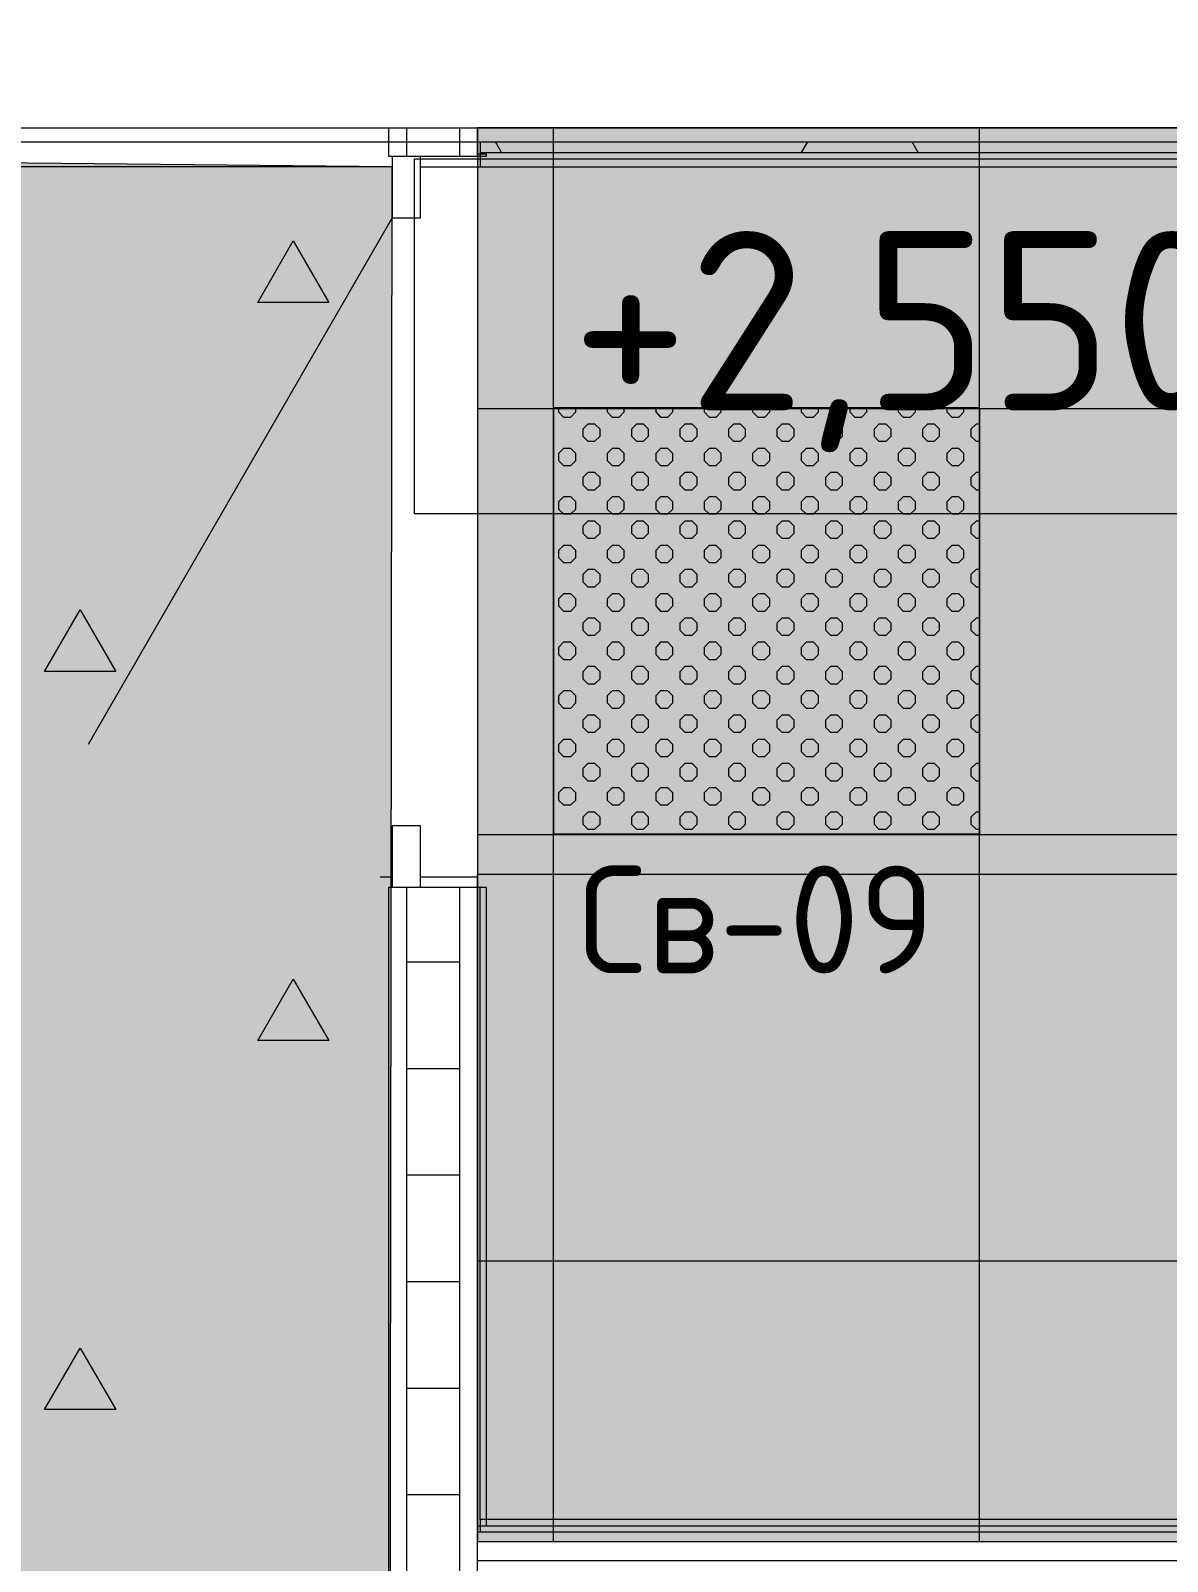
# Model space of a CAD drawing. Header units: millimetres. Extents: x -13069 to 207500, y -71366 to 56785.
# Drawn here: x 139457 to 141057, y 17334 to 19489 of the extents above; entities that cross this region are included whole.
import ezdxf

# ---------------------------------------------------------------- set-up
doc = ezdxf.new("R2010")
doc.units = ezdxf.units.MM
doc.layers.add('PDF _Подложка без мебели', color=7, linetype='Continuous')
doc.layers.add('PDF _Текст', color=7, linetype='Continuous')
doc.layers.add('PDF _Потолки', color=7, linetype='Continuous', lineweight=5, true_color=0x535353)
doc.layers.add('PDF _Ригели', color=7, linetype='Continuous', true_color=0x959595)
doc.layers.add('PDF _светильники', color=7, linetype='Continuous', true_color=0xffffff)
doc.styles.add('PDF GOST Common', font='GOST_Common.ttf')

msp = doc.modelspace()

# ---------------------------------------------------------------- linework, layer by layer
at = {"layer": 'PDF _Подложка без мебели', "lineweight": 18}
for points in [[(135486.622, 22410.943), (135410.621, 22410.943), (135486.622, 22410.943), (135486.622, 22470.941), (135410.621, 22470.941), (135486.622, 22470.941), (135486.622, 22410.943), (135486.622, 22080.941), (136789.421, 22080.941), (136789.421, 19352.841), (149722.02, 19352.841), (149722.02, 22147.842), (149690.422, 22147.842), (149690.519, 22119.644), (149838.92, 22119.644)], [(136789.421, 19352.841), (136789.421, 19332.842), (143299.522, 19332.842)], [(139960.722, 19352.841), (139960.722, 19312.841), (139965.721, 19312.841), (140005.723, 19312.841)], [(139985.722, 19352.841), (139985.722, 19312.841)], [(140060.722, 19352.841), (140060.722, 19312.841)], [(140085.722, 19312.841), (140085.722, 19315.341), (140085.722, 19352.841)], [(140089.72, 19332.842), (140089.72, 19297.842), (143282.023, 19297.842), (143282.023, 19332.842)], [(140119.725, 19317.843), (140111.021, 19332.842)], [(140550.322, 19332.842), (140541.624, 19317.843)], [(139965.721, 19312.841), (139965.721, 19225.842), (140005.723, 19225.842), (140005.723, 19312.841), (140098.722, 19312.841), (140098.722, 19315.341), (140085.722, 19315.341)], [(140085.722, 17384.341), (140089.72, 17384.341), (141133.525, 17384.341), (141133.525, 18292.843), (141251.524, 18292.843), (141251.524, 17384.341), (142183.525, 17384.341), (142183.525, 18292.843), (142301.524, 18292.843), (142301.524, 17384.341), (143282.023, 17384.341), (143284.52, 17384.341), (143299.522, 17384.341), (143299.522, 19315.341), (143284.52, 19315.341), (143272.52, 19315.341), (143272.52, 17384.341)], [(140089.72, 19317.843), (143282.023, 19317.843)], [(140706.224, 19317.843), (140698.722, 19330.941)], [(139965.721, 19297.842), (135317.723, 19297.842), (135317.723, 17852.841), (135205.723, 17852.841)], [(140005.723, 19297.842), (140089.72, 19297.842)], [(140089.72, 19308.843), (143282.023, 19308.843)], [(139965.721, 19225.842), (139537.721, 18484.542)], [(140005.723, 18282.842), (140005.723, 18369.842), (139965.721, 18369.842), (139965.721, 18282.842)], [(139965.721, 18297.842), (139948.722, 18297.842)], [(140085.722, 18297.842), (140005.723, 18297.842)], [(140085.722, 16467.843), (140085.722, 17225.341), (140085.722, 17384.341), (140085.722, 18282.842), (140085.722, 18301.843), (141124.522, 18301.843), (141124.522, 17393.344), (140089.72, 17393.344), (140089.72, 18282.842)], [(140098.722, 17384.341), (140098.722, 18282.842), (140005.723, 18282.842), (139965.721, 18282.842), (139960.722, 18282.842), (139960.722, 16467.843), (139965.721, 16467.843), (139965.721, 16380.844), (140005.723, 16380.844), (140005.723, 16467.843), (140100.724, 16467.843), (140100.724, 17213.342), (141750.724, 17213.342), (141750.724, 17225.341)], [(139985.722, 18282.842), (139985.722, 16467.843)], [(140060.722, 18282.842), (140060.722, 16467.843)], [(141182.524, 17375.341), (141182.524, 18235.342), (141202.525, 18235.342), (141202.525, 17375.341), (140085.722, 17375.341), (140089.72, 17376.544)], [(139985.722, 18178.341), (140060.722, 18178.341)], [(139985.722, 18028.341), (140060.722, 18028.341)], [(139985.722, 17878.341), (140060.722, 17878.341)], [(139985.722, 17728.341), (140060.722, 17728.341)], [(139985.722, 17578.341), (140060.722, 17578.341)], [(139985.722, 17428.341), (140060.722, 17428.341)], [(140089.72, 17393.344), (140089.72, 17375.341)], [(140085.722, 17362.341), (141202.525, 17362.341), (141202.525, 17375.341)], [(140085.722, 17335.342), (143299.522, 17335.342)]]:
    msp.add_lwpolyline(points, dxfattribs=at)
at = {"layer": 'PDF _Потолки', "color": 7, "lineweight": 13}
for points in [[(135305.723, 19344.543), (135305.723, 15317.642), (139960.722, 15317.642), (139965.721, 19297.842)], [(140085.722, 19352.841), (140085.722, 17362.341), (143299.522, 17362.341), (143299.522, 19352.841)]]:
    msp.add_lwpolyline(points, close=True, dxfattribs=at)
for points in [[(140192.619, 17362.341), (140192.619, 19352.841)], [(140792.619, 17362.341), (140792.619, 19352.841)], [(140085.722, 18957.543), (143299.522, 18957.543)], [(140085.722, 18357.543), (143299.522, 18357.543)], [(140085.722, 17757.543), (143299.522, 17757.543)]]:
    msp.add_lwpolyline(points, dxfattribs=at)
at = {"layer": 'PDF _Потолки', "color": 161, "lineweight": 20, "true_color": 0x40a5ff}
for points in [[(139876.622, 19106.842), (139776.622, 19106.842), (139826.622, 19193.441)], [(139576.622, 18587.243), (139476.622, 18587.243), (139526.622, 18673.843)], [(139876.622, 18067.642), (139776.622, 18067.642), (139826.622, 18154.241)], [(139576.622, 17547.943), (139476.622, 17547.943), (139526.622, 17634.542)]]:
    msp.add_lwpolyline(points, close=True, dxfattribs=at)
at = {"layer": 'PDF _Потолки', "color": 7, "lineweight": 0, "true_color": 0xffffff, "transparency": 33554559}
msp.add_solid([(135305.723, 19344.543), (139965.721, 19297.842), (135305.723, 15317.642), (139960.722, 15317.642)], dxfattribs=at)
at = {"layer": 'PDF _Потолки', "color": 254, "lineweight": 0, "true_color": 0xcae6ff, "transparency": 33554559}
msp.add_solid([(140085.722, 19352.841), (143299.522, 19352.841), (140085.722, 17362.341), (143299.522, 17362.341)], dxfattribs=at)
at = {"layer": 'PDF _Ригели', "lineweight": 18}
msp.add_lwpolyline([(139997.422, 18809.042), (139997.422, 19309.042), (141297.422, 19309.042), (141297.422, 18809.042)], close=True, dxfattribs=at)
at = {"layer": 'PDF _светильники', "color": 7, "lineweight": 13}
msp.add_lwpolyline([(140193.022, 18358.541), (140793.022, 18358.541), (140793.022, 18958.541), (140193.022, 18958.541)], close=True, dxfattribs=at)
at = {"layer": 'PDF _светильники', "lineweight": 20}
for points in [[(140200.022, 18958.541), (140200.022, 18952.542), (140207.121, 18945.443), (140217.124, 18945.443), (140224.119, 18952.542), (140224.119, 18958.541)], [(140268.321, 18958.541), (140268.321, 18952.542), (140275.419, 18945.443), (140285.423, 18945.443), (140292.424, 18952.542), (140292.424, 18958.541)], [(140336.619, 18958.541), (140336.619, 18952.542), (140343.62, 18945.443), (140353.624, 18945.443), (140360.722, 18952.542), (140360.722, 18958.541)], [(140404.924, 18958.541), (140404.924, 18952.542), (140411.924, 18945.443), (140421.922, 18945.443), (140429.02, 18952.542), (140429.02, 18958.541)], [(140473.124, 18958.541), (140473.124, 18952.542), (140480.223, 18945.443), (140490.22, 18945.443), (140497.325, 18952.542), (140497.325, 18958.541)], [(140541.423, 18958.541), (140541.423, 18952.542), (140548.521, 18945.443), (140558.525, 18945.443), (140565.623, 18952.542), (140565.623, 18958.541)], [(140609.721, 18958.541), (140609.721, 18952.542), (140616.819, 18945.443), (140626.823, 18945.443), (140633.921, 18952.542), (140633.921, 18958.541)], [(140678.019, 18958.541), (140678.019, 18952.542), (140685.124, 18945.443), (140695.121, 18945.443), (140702.122, 18952.542), (140702.122, 18958.541)], [(140746.324, 18958.541), (140746.324, 18952.542), (140753.324, 18945.443), (140763.322, 18945.443), (140770.42, 18952.542), (140770.42, 18958.541)], [(140793.022, 18935.443), (140787.522, 18935.443), (140780.424, 18928.442), (140780.424, 18918.441), (140787.522, 18911.343), (140793.022, 18911.343)], [(140793.022, 18867.141), (140787.522, 18867.141), (140780.424, 18860.144), (140780.424, 18850.143), (140787.522, 18843.041), (140793.022, 18843.041)], [(140793.022, 18798.944), (140787.522, 18798.944), (140780.424, 18791.842), (140780.424, 18781.842), (140787.522, 18774.743), (140793.022, 18774.743)], [(140793.022, 18730.642), (140787.522, 18730.642), (140780.424, 18723.541), (140780.424, 18713.543), (140787.522, 18706.442), (140793.022, 18706.442)], [(140793.022, 18662.341), (140787.522, 18662.341), (140780.424, 18655.242), (140780.424, 18645.242), (140787.522, 18638.241), (140793.022, 18638.241)], [(140793.022, 18594.042), (140787.522, 18594.042), (140780.424, 18586.941), (140780.424, 18576.943), (140787.522, 18569.943), (140793.022, 18569.943)], [(140793.022, 18525.741), (140787.522, 18525.741), (140780.424, 18518.743), (140780.424, 18508.743), (140787.522, 18501.641), (140793.022, 18501.641)], [(140793.022, 18457.443), (140787.522, 18457.443), (140780.424, 18450.442), (140780.424, 18440.441), (140787.522, 18433.343), (140793.022, 18433.343)], [(140793.022, 18389.242), (140787.522, 18389.242), (140780.424, 18382.144), (140780.424, 18372.143), (140787.522, 18365.042), (140793.022, 18365.042)]]:
    msp.add_lwpolyline(points, dxfattribs=at)
for points in [[(140258.323, 18928.442), (140251.225, 18935.443), (140241.221, 18935.443), (140234.123, 18928.442), (140234.123, 18918.441), (140241.221, 18911.343), (140251.225, 18911.343), (140258.323, 18918.441)], [(140326.622, 18928.442), (140319.523, 18935.443), (140309.52, 18935.443), (140302.421, 18928.442), (140302.421, 18918.441), (140309.52, 18911.343), (140319.523, 18911.343), (140326.622, 18918.441)], [(140394.92, 18928.442), (140387.822, 18935.443), (140377.824, 18935.443), (140370.719, 18928.442), (140370.719, 18918.441), (140377.824, 18911.343), (140387.822, 18911.343), (140394.92, 18918.441)], [(140463.121, 18928.442), (140456.12, 18935.443), (140446.122, 18935.443), (140439.024, 18928.442), (140439.024, 18918.441), (140446.122, 18911.343), (140456.12, 18911.343), (140463.121, 18918.441)], [(140531.419, 18928.442), (140524.424, 18935.443), (140514.421, 18935.443), (140507.322, 18928.442), (140507.322, 18918.441), (140514.421, 18911.343), (140524.424, 18911.343), (140531.419, 18918.441)], [(140599.723, 18928.442), (140592.619, 18935.443), (140582.621, 18935.443), (140575.621, 18928.442), (140575.621, 18918.441), (140582.621, 18911.343), (140592.619, 18911.343), (140599.723, 18918.441)], [(140668.022, 18928.442), (140660.923, 18935.443), (140650.92, 18935.443), (140643.919, 18928.442), (140643.919, 18918.441), (140650.92, 18911.343), (140660.923, 18911.343), (140668.022, 18918.441)], [(140736.32, 18928.442), (140729.222, 18935.443), (140719.224, 18935.443), (140712.12, 18928.442), (140712.12, 18918.441), (140719.224, 18911.343), (140729.222, 18911.343), (140736.32, 18918.441)], [(140224.119, 18894.241), (140217.124, 18901.342), (140207.121, 18901.342), (140200.022, 18894.241), (140200.022, 18884.243), (140207.121, 18877.142), (140217.124, 18877.142), (140224.119, 18884.243)], [(140292.424, 18894.241), (140285.423, 18901.342), (140275.419, 18901.342), (140268.321, 18894.241), (140268.321, 18884.243), (140275.419, 18877.142), (140285.423, 18877.142), (140292.424, 18884.243)], [(140360.722, 18894.241), (140353.624, 18901.342), (140343.62, 18901.342), (140336.619, 18894.241), (140336.619, 18884.243), (140343.62, 18877.142), (140353.624, 18877.142), (140360.722, 18884.243)], [(140429.02, 18894.241), (140421.922, 18901.342), (140411.924, 18901.342), (140404.924, 18894.241), (140404.924, 18884.243), (140411.924, 18877.142), (140421.922, 18877.142), (140429.02, 18884.243)], [(140497.325, 18894.241), (140490.22, 18901.342), (140480.223, 18901.342), (140473.124, 18894.241), (140473.124, 18884.243), (140480.223, 18877.142), (140490.22, 18877.142), (140497.325, 18884.243)], [(140565.623, 18894.241), (140558.525, 18901.342), (140548.521, 18901.342), (140541.423, 18894.241), (140541.423, 18884.243), (140548.521, 18877.142), (140558.525, 18877.142), (140565.623, 18884.243)], [(140633.921, 18894.241), (140626.823, 18901.342), (140616.819, 18901.342), (140609.721, 18894.241), (140609.721, 18884.243), (140616.819, 18877.142), (140626.823, 18877.142), (140633.921, 18884.243)], [(140702.122, 18894.241), (140695.121, 18901.342), (140685.124, 18901.342), (140678.019, 18894.241), (140678.019, 18884.243), (140685.124, 18877.142), (140695.121, 18877.142), (140702.122, 18884.243)], [(140770.42, 18894.241), (140763.322, 18901.342), (140753.324, 18901.342), (140746.324, 18894.241), (140746.324, 18884.243), (140753.324, 18877.142), (140763.322, 18877.142), (140770.42, 18884.243)], [(140258.323, 18860.144), (140251.225, 18867.141), (140241.221, 18867.141), (140234.123, 18860.144), (140234.123, 18850.143), (140241.221, 18843.041), (140251.225, 18843.041), (140258.323, 18850.143)], [(140326.622, 18860.144), (140319.523, 18867.141), (140309.52, 18867.141), (140302.421, 18860.144), (140302.421, 18850.143), (140309.52, 18843.041), (140319.523, 18843.041), (140326.622, 18850.143)], [(140394.92, 18860.144), (140387.822, 18867.141), (140377.824, 18867.141), (140370.719, 18860.144), (140370.719, 18850.143), (140377.824, 18843.041), (140387.822, 18843.041), (140394.92, 18850.143)], [(140463.121, 18860.144), (140456.12, 18867.141), (140446.122, 18867.141), (140439.024, 18860.144), (140439.024, 18850.143), (140446.122, 18843.041), (140456.12, 18843.041), (140463.121, 18850.143)], [(140531.419, 18860.144), (140524.424, 18867.141), (140514.421, 18867.141), (140507.322, 18860.144), (140507.322, 18850.143), (140514.421, 18843.041), (140524.424, 18843.041), (140531.419, 18850.143)], [(140599.723, 18860.144), (140592.619, 18867.141), (140582.621, 18867.141), (140575.621, 18860.144), (140575.621, 18850.143), (140582.621, 18843.041), (140592.619, 18843.041), (140599.723, 18850.143)], [(140668.022, 18860.144), (140660.923, 18867.141), (140650.92, 18867.141), (140643.919, 18860.144), (140643.919, 18850.143), (140650.92, 18843.041), (140660.923, 18843.041), (140668.022, 18850.143)], [(140736.32, 18860.144), (140729.222, 18867.141), (140719.224, 18867.141), (140712.12, 18860.144), (140712.12, 18850.143), (140719.224, 18843.041), (140729.222, 18843.041), (140736.32, 18850.143)], [(140224.119, 18825.942), (140217.124, 18833.041), (140207.121, 18833.041), (140200.022, 18825.942), (140200.022, 18815.942), (140207.121, 18808.941), (140217.124, 18808.941), (140224.119, 18815.942)], [(140292.424, 18825.942), (140285.423, 18833.041), (140275.419, 18833.041), (140268.321, 18825.942), (140268.321, 18815.942), (140275.419, 18808.941), (140285.423, 18808.941), (140292.424, 18815.942)], [(140360.722, 18825.942), (140353.624, 18833.041), (140343.62, 18833.041), (140336.619, 18825.942), (140336.619, 18815.942), (140343.62, 18808.941), (140353.624, 18808.941), (140360.722, 18815.942)], [(140429.02, 18825.942), (140421.922, 18833.041), (140411.924, 18833.041), (140404.924, 18825.942), (140404.924, 18815.942), (140411.924, 18808.941), (140421.922, 18808.941), (140429.02, 18815.942)], [(140497.325, 18825.942), (140490.22, 18833.041), (140480.223, 18833.041), (140473.124, 18825.942), (140473.124, 18815.942), (140480.223, 18808.941), (140490.22, 18808.941), (140497.325, 18815.942)], [(140565.623, 18825.942), (140558.525, 18833.041), (140548.521, 18833.041), (140541.423, 18825.942), (140541.423, 18815.942), (140548.521, 18808.941), (140558.525, 18808.941), (140565.623, 18815.942)], [(140633.921, 18825.942), (140626.823, 18833.041), (140616.819, 18833.041), (140609.721, 18825.942), (140609.721, 18815.942), (140616.819, 18808.941), (140626.823, 18808.941), (140633.921, 18815.942)], [(140702.122, 18825.942), (140695.121, 18833.041), (140685.124, 18833.041), (140678.019, 18825.942), (140678.019, 18815.942), (140685.124, 18808.941), (140695.121, 18808.941), (140702.122, 18815.942)], [(140770.42, 18825.942), (140763.322, 18833.041), (140753.324, 18833.041), (140746.324, 18825.942), (140746.324, 18815.942), (140753.324, 18808.941), (140763.322, 18808.941), (140770.42, 18815.942)], [(140258.323, 18791.842), (140251.225, 18798.944), (140241.221, 18798.944), (140234.123, 18791.842), (140234.123, 18781.842), (140241.221, 18774.743), (140251.225, 18774.743), (140258.323, 18781.842)], [(140326.622, 18791.842), (140319.523, 18798.944), (140309.52, 18798.944), (140302.421, 18791.842), (140302.421, 18781.842), (140309.52, 18774.743), (140319.523, 18774.743), (140326.622, 18781.842)], [(140394.92, 18791.842), (140387.822, 18798.944), (140377.824, 18798.944), (140370.719, 18791.842), (140370.719, 18781.842), (140377.824, 18774.743), (140387.822, 18774.743), (140394.92, 18781.842)], [(140463.121, 18791.842), (140456.12, 18798.944), (140446.122, 18798.944), (140439.024, 18791.842), (140439.024, 18781.842), (140446.122, 18774.743), (140456.12, 18774.743), (140463.121, 18781.842)], [(140531.419, 18791.842), (140524.424, 18798.944), (140514.421, 18798.944), (140507.322, 18791.842), (140507.322, 18781.842), (140514.421, 18774.743), (140524.424, 18774.743), (140531.419, 18781.842)], [(140599.723, 18791.842), (140592.619, 18798.944), (140582.621, 18798.944), (140575.621, 18791.842), (140575.621, 18781.842), (140582.621, 18774.743), (140592.619, 18774.743), (140599.723, 18781.842)], [(140668.022, 18791.842), (140660.923, 18798.944), (140650.92, 18798.944), (140643.919, 18791.842), (140643.919, 18781.842), (140650.92, 18774.743), (140660.923, 18774.743), (140668.022, 18781.842)], [(140736.32, 18791.842), (140729.222, 18798.944), (140719.224, 18798.944), (140712.12, 18791.842), (140712.12, 18781.842), (140719.224, 18774.743), (140729.222, 18774.743), (140736.32, 18781.842)], [(140224.119, 18757.742), (140217.124, 18764.743), (140207.121, 18764.743), (140200.022, 18757.742), (140200.022, 18747.741), (140207.121, 18740.643), (140217.124, 18740.643), (140224.119, 18747.741)], [(140292.424, 18757.742), (140285.423, 18764.743), (140275.419, 18764.743), (140268.321, 18757.742), (140268.321, 18747.741), (140275.419, 18740.643), (140285.423, 18740.643), (140292.424, 18747.741)], [(140360.722, 18757.742), (140353.624, 18764.743), (140343.62, 18764.743), (140336.619, 18757.742), (140336.619, 18747.741), (140343.62, 18740.643), (140353.624, 18740.643), (140360.722, 18747.741)], [(140429.02, 18757.742), (140421.922, 18764.743), (140411.924, 18764.743), (140404.924, 18757.742), (140404.924, 18747.741), (140411.924, 18740.643), (140421.922, 18740.643), (140429.02, 18747.741)], [(140497.325, 18757.742), (140490.22, 18764.743), (140480.223, 18764.743), (140473.124, 18757.742), (140473.124, 18747.741), (140480.223, 18740.643), (140490.22, 18740.643), (140497.325, 18747.741)], [(140565.623, 18757.742), (140558.525, 18764.743), (140548.521, 18764.743), (140541.423, 18757.742), (140541.423, 18747.741), (140548.521, 18740.643), (140558.525, 18740.643), (140565.623, 18747.741)], [(140633.921, 18757.742), (140626.823, 18764.743), (140616.819, 18764.743), (140609.721, 18757.742), (140609.721, 18747.741), (140616.819, 18740.643), (140626.823, 18740.643), (140633.921, 18747.741)], [(140702.122, 18757.742), (140695.121, 18764.743), (140685.124, 18764.743), (140678.019, 18757.742), (140678.019, 18747.741), (140685.124, 18740.643), (140695.121, 18740.643), (140702.122, 18747.741)], [(140770.42, 18757.742), (140763.322, 18764.743), (140753.324, 18764.743), (140746.324, 18757.742), (140746.324, 18747.741), (140753.324, 18740.643), (140763.322, 18740.643), (140770.42, 18747.741)], [(140258.323, 18723.541), (140251.225, 18730.642), (140241.221, 18730.642), (140234.123, 18723.541), (140234.123, 18713.543), (140241.221, 18706.442), (140251.225, 18706.442), (140258.323, 18713.543)], [(140326.622, 18723.541), (140319.523, 18730.642), (140309.52, 18730.642), (140302.421, 18723.541), (140302.421, 18713.543), (140309.52, 18706.442), (140319.523, 18706.442), (140326.622, 18713.543)], [(140394.92, 18723.541), (140387.822, 18730.642), (140377.824, 18730.642), (140370.719, 18723.541), (140370.719, 18713.543), (140377.824, 18706.442), (140387.822, 18706.442), (140394.92, 18713.543)], [(140463.121, 18723.541), (140456.12, 18730.642), (140446.122, 18730.642), (140439.024, 18723.541), (140439.024, 18713.543), (140446.122, 18706.442), (140456.12, 18706.442), (140463.121, 18713.543)], [(140531.419, 18723.541), (140524.424, 18730.642), (140514.421, 18730.642), (140507.322, 18723.541), (140507.322, 18713.543), (140514.421, 18706.442), (140524.424, 18706.442), (140531.419, 18713.543)], [(140599.723, 18723.541), (140592.619, 18730.642), (140582.621, 18730.642), (140575.621, 18723.541), (140575.621, 18713.543), (140582.621, 18706.442), (140592.619, 18706.442), (140599.723, 18713.543)], [(140668.022, 18723.541), (140660.923, 18730.642), (140650.92, 18730.642), (140643.919, 18723.541), (140643.919, 18713.543), (140650.92, 18706.442), (140660.923, 18706.442), (140668.022, 18713.543)], [(140736.32, 18723.541), (140729.222, 18730.642), (140719.224, 18730.642), (140712.12, 18723.541), (140712.12, 18713.543), (140719.224, 18706.442), (140729.222, 18706.442), (140736.32, 18713.543)], [(140224.119, 18689.443), (140217.124, 18696.441), (140207.121, 18696.441), (140200.022, 18689.443), (140200.022, 18679.443), (140207.121, 18672.341), (140217.124, 18672.341), (140224.119, 18679.443)], [(140292.424, 18689.443), (140285.423, 18696.441), (140275.419, 18696.441), (140268.321, 18689.443), (140268.321, 18679.443), (140275.419, 18672.341), (140285.423, 18672.341), (140292.424, 18679.443)], [(140360.722, 18689.443), (140353.624, 18696.441), (140343.62, 18696.441), (140336.619, 18689.443), (140336.619, 18679.443), (140343.62, 18672.341), (140353.624, 18672.341), (140360.722, 18679.443)], [(140429.02, 18689.443), (140421.922, 18696.441), (140411.924, 18696.441), (140404.924, 18689.443), (140404.924, 18679.443), (140411.924, 18672.341), (140421.922, 18672.341), (140429.02, 18679.443)], [(140497.325, 18689.443), (140490.22, 18696.441), (140480.223, 18696.441), (140473.124, 18689.443), (140473.124, 18679.443), (140480.223, 18672.341), (140490.22, 18672.341), (140497.325, 18679.443)], [(140565.623, 18689.443), (140558.525, 18696.441), (140548.521, 18696.441), (140541.423, 18689.443), (140541.423, 18679.443), (140548.521, 18672.341), (140558.525, 18672.341), (140565.623, 18679.443)], [(140633.921, 18689.443), (140626.823, 18696.441), (140616.819, 18696.441), (140609.721, 18689.443), (140609.721, 18679.443), (140616.819, 18672.341), (140626.823, 18672.341), (140633.921, 18679.443)], [(140702.122, 18689.443), (140695.121, 18696.441), (140685.124, 18696.441), (140678.019, 18689.443), (140678.019, 18679.443), (140685.124, 18672.341), (140695.121, 18672.341), (140702.122, 18679.443)], [(140770.42, 18689.443), (140763.322, 18696.441), (140753.324, 18696.441), (140746.324, 18689.443), (140746.324, 18679.443), (140753.324, 18672.341), (140763.322, 18672.341), (140770.42, 18679.443)], [(140258.323, 18655.242), (140251.225, 18662.341), (140241.221, 18662.341), (140234.123, 18655.242), (140234.123, 18645.242), (140241.221, 18638.241), (140251.225, 18638.241), (140258.323, 18645.242)], [(140326.622, 18655.242), (140319.523, 18662.341), (140309.52, 18662.341), (140302.421, 18655.242), (140302.421, 18645.242), (140309.52, 18638.241), (140319.523, 18638.241), (140326.622, 18645.242)], [(140394.92, 18655.242), (140387.822, 18662.341), (140377.824, 18662.341), (140370.719, 18655.242), (140370.719, 18645.242), (140377.824, 18638.241), (140387.822, 18638.241), (140394.92, 18645.242)], [(140463.121, 18655.242), (140456.12, 18662.341), (140446.122, 18662.341), (140439.024, 18655.242), (140439.024, 18645.242), (140446.122, 18638.241), (140456.12, 18638.241), (140463.121, 18645.242)], [(140531.419, 18655.242), (140524.424, 18662.341), (140514.421, 18662.341), (140507.322, 18655.242), (140507.322, 18645.242), (140514.421, 18638.241), (140524.424, 18638.241), (140531.419, 18645.242)], [(140599.723, 18655.242), (140592.619, 18662.341), (140582.621, 18662.341), (140575.621, 18655.242), (140575.621, 18645.242), (140582.621, 18638.241), (140592.619, 18638.241), (140599.723, 18645.242)], [(140668.022, 18655.242), (140660.923, 18662.341), (140650.92, 18662.341), (140643.919, 18655.242), (140643.919, 18645.242), (140650.92, 18638.241), (140660.923, 18638.241), (140668.022, 18645.242)], [(140736.32, 18655.242), (140729.222, 18662.341), (140719.224, 18662.341), (140712.12, 18655.242), (140712.12, 18645.242), (140719.224, 18638.241), (140729.222, 18638.241), (140736.32, 18645.242)], [(140224.119, 18621.142), (140217.124, 18628.243), (140207.121, 18628.243), (140200.022, 18621.142), (140200.022, 18611.141), (140207.121, 18604.043), (140217.124, 18604.043), (140224.119, 18611.141)], [(140292.424, 18621.142), (140285.423, 18628.243), (140275.419, 18628.243), (140268.321, 18621.142), (140268.321, 18611.141), (140275.419, 18604.043), (140285.423, 18604.043), (140292.424, 18611.141)], [(140360.722, 18621.142), (140353.624, 18628.243), (140343.62, 18628.243), (140336.619, 18621.142), (140336.619, 18611.141), (140343.62, 18604.043), (140353.624, 18604.043), (140360.722, 18611.141)], [(140429.02, 18621.142), (140421.922, 18628.243), (140411.924, 18628.243), (140404.924, 18621.142), (140404.924, 18611.141), (140411.924, 18604.043), (140421.922, 18604.043), (140429.02, 18611.141)], [(140497.325, 18621.142), (140490.22, 18628.243), (140480.223, 18628.243), (140473.124, 18621.142), (140473.124, 18611.141), (140480.223, 18604.043), (140490.22, 18604.043), (140497.325, 18611.141)], [(140565.623, 18621.142), (140558.525, 18628.243), (140548.521, 18628.243), (140541.423, 18621.142), (140541.423, 18611.141), (140548.521, 18604.043), (140558.525, 18604.043), (140565.623, 18611.141)], [(140633.921, 18621.142), (140626.823, 18628.243), (140616.819, 18628.243), (140609.721, 18621.142), (140609.721, 18611.141), (140616.819, 18604.043), (140626.823, 18604.043), (140633.921, 18611.141)], [(140702.122, 18621.142), (140695.121, 18628.243), (140685.124, 18628.243), (140678.019, 18621.142), (140678.019, 18611.141), (140685.124, 18604.043), (140695.121, 18604.043), (140702.122, 18611.141)], [(140770.42, 18621.142), (140763.322, 18628.243), (140753.324, 18628.243), (140746.324, 18621.142), (140746.324, 18611.141), (140753.324, 18604.043), (140763.322, 18604.043), (140770.42, 18611.141)], [(140258.323, 18586.941), (140251.225, 18594.042), (140241.221, 18594.042), (140234.123, 18586.941), (140234.123, 18576.943), (140241.221, 18569.943), (140251.225, 18569.943), (140258.323, 18576.943)], [(140326.622, 18586.941), (140319.523, 18594.042), (140309.52, 18594.042), (140302.421, 18586.941), (140302.421, 18576.943), (140309.52, 18569.943), (140319.523, 18569.943), (140326.622, 18576.943)], [(140394.92, 18586.941), (140387.822, 18594.042), (140377.824, 18594.042), (140370.719, 18586.941), (140370.719, 18576.943), (140377.824, 18569.943), (140387.822, 18569.943), (140394.92, 18576.943)], [(140463.121, 18586.941), (140456.12, 18594.042), (140446.122, 18594.042), (140439.024, 18586.941), (140439.024, 18576.943), (140446.122, 18569.943), (140456.12, 18569.943), (140463.121, 18576.943)], [(140531.419, 18586.941), (140524.424, 18594.042), (140514.421, 18594.042), (140507.322, 18586.941), (140507.322, 18576.943), (140514.421, 18569.943), (140524.424, 18569.943), (140531.419, 18576.943)], [(140599.723, 18586.941), (140592.619, 18594.042), (140582.621, 18594.042), (140575.621, 18586.941), (140575.621, 18576.943), (140582.621, 18569.943), (140592.619, 18569.943), (140599.723, 18576.943)], [(140668.022, 18586.941), (140660.923, 18594.042), (140650.92, 18594.042), (140643.919, 18586.941), (140643.919, 18576.943), (140650.92, 18569.943), (140660.923, 18569.943), (140668.022, 18576.943)], [(140736.32, 18586.941), (140729.222, 18594.042), (140719.224, 18594.042), (140712.12, 18586.941), (140712.12, 18576.943), (140719.224, 18569.943), (140729.222, 18569.943), (140736.32, 18576.943)], [(140224.119, 18552.841), (140217.124, 18559.942), (140207.121, 18559.942), (140200.022, 18552.841), (140200.022, 18542.843), (140207.121, 18535.742), (140217.124, 18535.742), (140224.119, 18542.843)], [(140292.424, 18552.841), (140285.423, 18559.942), (140275.419, 18559.942), (140268.321, 18552.841), (140268.321, 18542.843), (140275.419, 18535.742), (140285.423, 18535.742), (140292.424, 18542.843)], [(140360.722, 18552.841), (140353.624, 18559.942), (140343.62, 18559.942), (140336.619, 18552.841), (140336.619, 18542.843), (140343.62, 18535.742), (140353.624, 18535.742), (140360.722, 18542.843)], [(140429.02, 18552.841), (140421.922, 18559.942), (140411.924, 18559.942), (140404.924, 18552.841), (140404.924, 18542.843), (140411.924, 18535.742), (140421.922, 18535.742), (140429.02, 18542.843)], [(140497.325, 18552.841), (140490.22, 18559.942), (140480.223, 18559.942), (140473.124, 18552.841), (140473.124, 18542.843), (140480.223, 18535.742), (140490.22, 18535.742), (140497.325, 18542.843)], [(140565.623, 18552.841), (140558.525, 18559.942), (140548.521, 18559.942), (140541.423, 18552.841), (140541.423, 18542.843), (140548.521, 18535.742), (140558.525, 18535.742), (140565.623, 18542.843)], [(140633.921, 18552.841), (140626.823, 18559.942), (140616.819, 18559.942), (140609.721, 18552.841), (140609.721, 18542.843), (140616.819, 18535.742), (140626.823, 18535.742), (140633.921, 18542.843)], [(140702.122, 18552.841), (140695.121, 18559.942), (140685.124, 18559.942), (140678.019, 18552.841), (140678.019, 18542.843), (140685.124, 18535.742), (140695.121, 18535.742), (140702.122, 18542.843)], [(140770.42, 18552.841), (140763.322, 18559.942), (140753.324, 18559.942), (140746.324, 18552.841), (140746.324, 18542.843), (140753.324, 18535.742), (140763.322, 18535.742), (140770.42, 18542.843)], [(140258.323, 18518.743), (140251.225, 18525.741), (140241.221, 18525.741), (140234.123, 18518.743), (140234.123, 18508.743), (140241.221, 18501.641), (140251.225, 18501.641), (140258.323, 18508.743)], [(140326.622, 18518.743), (140319.523, 18525.741), (140309.52, 18525.741), (140302.421, 18518.743), (140302.421, 18508.743), (140309.52, 18501.641), (140319.523, 18501.641), (140326.622, 18508.743)], [(140394.92, 18518.743), (140387.822, 18525.741), (140377.824, 18525.741), (140370.719, 18518.743), (140370.719, 18508.743), (140377.824, 18501.641), (140387.822, 18501.641), (140394.92, 18508.743)], [(140463.121, 18518.743), (140456.12, 18525.741), (140446.122, 18525.741), (140439.024, 18518.743), (140439.024, 18508.743), (140446.122, 18501.641), (140456.12, 18501.641), (140463.121, 18508.743)], [(140531.419, 18518.743), (140524.424, 18525.741), (140514.421, 18525.741), (140507.322, 18518.743), (140507.322, 18508.743), (140514.421, 18501.641), (140524.424, 18501.641), (140531.419, 18508.743)], [(140599.723, 18518.743), (140592.619, 18525.741), (140582.621, 18525.741), (140575.621, 18518.743), (140575.621, 18508.743), (140582.621, 18501.641), (140592.619, 18501.641), (140599.723, 18508.743)], [(140668.022, 18518.743), (140660.923, 18525.741), (140650.92, 18525.741), (140643.919, 18518.743), (140643.919, 18508.743), (140650.92, 18501.641), (140660.923, 18501.641), (140668.022, 18508.743)], [(140736.32, 18518.743), (140729.222, 18525.741), (140719.224, 18525.741), (140712.12, 18518.743), (140712.12, 18508.743), (140719.224, 18501.641), (140729.222, 18501.641), (140736.32, 18508.743)], [(140224.119, 18484.542), (140217.124, 18491.641), (140207.121, 18491.641), (140200.022, 18484.542), (140200.022, 18474.542), (140207.121, 18467.443), (140217.124, 18467.443), (140224.119, 18474.542)], [(140292.424, 18484.542), (140285.423, 18491.641), (140275.419, 18491.641), (140268.321, 18484.542), (140268.321, 18474.542), (140275.419, 18467.443), (140285.423, 18467.443), (140292.424, 18474.542)], [(140360.722, 18484.542), (140353.624, 18491.641), (140343.62, 18491.641), (140336.619, 18484.542), (140336.619, 18474.542), (140343.62, 18467.443), (140353.624, 18467.443), (140360.722, 18474.542)], [(140429.02, 18484.542), (140421.922, 18491.641), (140411.924, 18491.641), (140404.924, 18484.542), (140404.924, 18474.542), (140411.924, 18467.443), (140421.922, 18467.443), (140429.02, 18474.542)], [(140497.325, 18484.542), (140490.22, 18491.641), (140480.223, 18491.641), (140473.124, 18484.542), (140473.124, 18474.542), (140480.223, 18467.443), (140490.22, 18467.443), (140497.325, 18474.542)], [(140565.623, 18484.542), (140558.525, 18491.641), (140548.521, 18491.641), (140541.423, 18484.542), (140541.423, 18474.542), (140548.521, 18467.443), (140558.525, 18467.443), (140565.623, 18474.542)], [(140633.921, 18484.542), (140626.823, 18491.641), (140616.819, 18491.641), (140609.721, 18484.542), (140609.721, 18474.542), (140616.819, 18467.443), (140626.823, 18467.443), (140633.921, 18474.542)], [(140702.122, 18484.542), (140695.121, 18491.641), (140685.124, 18491.641), (140678.019, 18484.542), (140678.019, 18474.542), (140685.124, 18467.443), (140695.121, 18467.443), (140702.122, 18474.542)], [(140770.42, 18484.542), (140763.322, 18491.641), (140753.324, 18491.641), (140746.324, 18484.542), (140746.324, 18474.542), (140753.324, 18467.443), (140763.322, 18467.443), (140770.42, 18474.542)], [(140258.323, 18450.442), (140251.225, 18457.443), (140241.221, 18457.443), (140234.123, 18450.442), (140234.123, 18440.441), (140241.221, 18433.343), (140251.225, 18433.343), (140258.323, 18440.441)], [(140326.622, 18450.442), (140319.523, 18457.443), (140309.52, 18457.443), (140302.421, 18450.442), (140302.421, 18440.441), (140309.52, 18433.343), (140319.523, 18433.343), (140326.622, 18440.441)], [(140394.92, 18450.442), (140387.822, 18457.443), (140377.824, 18457.443), (140370.719, 18450.442), (140370.719, 18440.441), (140377.824, 18433.343), (140387.822, 18433.343), (140394.92, 18440.441)], [(140463.121, 18450.442), (140456.12, 18457.443), (140446.122, 18457.443), (140439.024, 18450.442), (140439.024, 18440.441), (140446.122, 18433.343), (140456.12, 18433.343), (140463.121, 18440.441)], [(140531.419, 18450.442), (140524.424, 18457.443), (140514.421, 18457.443), (140507.322, 18450.442), (140507.322, 18440.441), (140514.421, 18433.343), (140524.424, 18433.343), (140531.419, 18440.441)], [(140599.723, 18450.442), (140592.619, 18457.443), (140582.621, 18457.443), (140575.621, 18450.442), (140575.621, 18440.441), (140582.621, 18433.343), (140592.619, 18433.343), (140599.723, 18440.441)], [(140668.022, 18450.442), (140660.923, 18457.443), (140650.92, 18457.443), (140643.919, 18450.442), (140643.919, 18440.441), (140650.92, 18433.343), (140660.923, 18433.343), (140668.022, 18440.441)], [(140736.32, 18450.442), (140729.222, 18457.443), (140719.224, 18457.443), (140712.12, 18450.442), (140712.12, 18440.441), (140719.224, 18433.343), (140729.222, 18433.343), (140736.32, 18440.441)], [(140224.119, 18416.241), (140217.124, 18423.342), (140207.121, 18423.342), (140200.022, 18416.241), (140200.022, 18406.243), (140207.121, 18399.243), (140217.124, 18399.243), (140224.119, 18406.243)], [(140292.424, 18416.241), (140285.423, 18423.342), (140275.419, 18423.342), (140268.321, 18416.241), (140268.321, 18406.243), (140275.419, 18399.243), (140285.423, 18399.243), (140292.424, 18406.243)], [(140360.722, 18416.241), (140353.624, 18423.342), (140343.62, 18423.342), (140336.619, 18416.241), (140336.619, 18406.243), (140343.62, 18399.243), (140353.624, 18399.243), (140360.722, 18406.243)], [(140429.02, 18416.241), (140421.922, 18423.342), (140411.924, 18423.342), (140404.924, 18416.241), (140404.924, 18406.243), (140411.924, 18399.243), (140421.922, 18399.243), (140429.02, 18406.243)], [(140497.325, 18416.241), (140490.22, 18423.342), (140480.223, 18423.342), (140473.124, 18416.241), (140473.124, 18406.243), (140480.223, 18399.243), (140490.22, 18399.243), (140497.325, 18406.243)], [(140565.623, 18416.241), (140558.525, 18423.342), (140548.521, 18423.342), (140541.423, 18416.241), (140541.423, 18406.243), (140548.521, 18399.243), (140558.525, 18399.243), (140565.623, 18406.243)], [(140633.921, 18416.241), (140626.823, 18423.342), (140616.819, 18423.342), (140609.721, 18416.241), (140609.721, 18406.243), (140616.819, 18399.243), (140626.823, 18399.243), (140633.921, 18406.243)], [(140702.122, 18416.241), (140695.121, 18423.342), (140685.124, 18423.342), (140678.019, 18416.241), (140678.019, 18406.243), (140685.124, 18399.243), (140695.121, 18399.243), (140702.122, 18406.243)], [(140770.42, 18416.241), (140763.322, 18423.342), (140753.324, 18423.342), (140746.324, 18416.241), (140746.324, 18406.243), (140753.324, 18399.243), (140763.322, 18399.243), (140770.42, 18406.243)], [(140258.323, 18382.144), (140251.225, 18389.242), (140241.221, 18389.242), (140234.123, 18382.144), (140234.123, 18372.143), (140241.221, 18365.042), (140251.225, 18365.042), (140258.323, 18372.143)], [(140326.622, 18382.144), (140319.523, 18389.242), (140309.52, 18389.242), (140302.421, 18382.144), (140302.421, 18372.143), (140309.52, 18365.042), (140319.523, 18365.042), (140326.622, 18372.143)], [(140394.92, 18382.144), (140387.822, 18389.242), (140377.824, 18389.242), (140370.719, 18382.144), (140370.719, 18372.143), (140377.824, 18365.042), (140387.822, 18365.042), (140394.92, 18372.143)], [(140463.121, 18382.144), (140456.12, 18389.242), (140446.122, 18389.242), (140439.024, 18382.144), (140439.024, 18372.143), (140446.122, 18365.042), (140456.12, 18365.042), (140463.121, 18372.143)], [(140531.419, 18382.144), (140524.424, 18389.242), (140514.421, 18389.242), (140507.322, 18382.144), (140507.322, 18372.143), (140514.421, 18365.042), (140524.424, 18365.042), (140531.419, 18372.143)], [(140599.723, 18382.144), (140592.619, 18389.242), (140582.621, 18389.242), (140575.621, 18382.144), (140575.621, 18372.143), (140582.621, 18365.042), (140592.619, 18365.042), (140599.723, 18372.143)], [(140668.022, 18382.144), (140660.923, 18389.242), (140650.92, 18389.242), (140643.919, 18382.144), (140643.919, 18372.143), (140650.92, 18365.042), (140660.923, 18365.042), (140668.022, 18372.143)], [(140736.32, 18382.144), (140729.222, 18389.242), (140719.224, 18389.242), (140712.12, 18382.144), (140712.12, 18372.143), (140719.224, 18365.042), (140729.222, 18365.042), (140736.32, 18372.143)]]:
    msp.add_lwpolyline(points, close=True, dxfattribs=at)
at = {"layer": 'PDF _светильники', "color": 53, "lineweight": 0, "true_color": 0xf7e046, "transparency": 33554559}
msp.add_solid([(140193.022, 18358.541), (140793.022, 18358.541), (140193.022, 18958.541), (140793.022, 18958.541)], dxfattribs=at)

# ---------------------------------------------------------------- texts
at = {"layer": 'PDF _Текст', "color": 252, "true_color": 0x959595, "insert": (140218.62, 19051.602), "char_height": 252.5097, "attachment_point": 4, "style": 'PDF GOST Common'}
msp.add_mtext('+2,550', dxfattribs=at)
at = {"layer": 'PDF _Текст', "insert": (140227.793, 18238.002), "char_height": 151.5063, "attachment_point": 4, "style": 'PDF GOST Common'}
msp.add_mtext('Св-09', dxfattribs=at)

doc.saveas('drawing.dxf')
